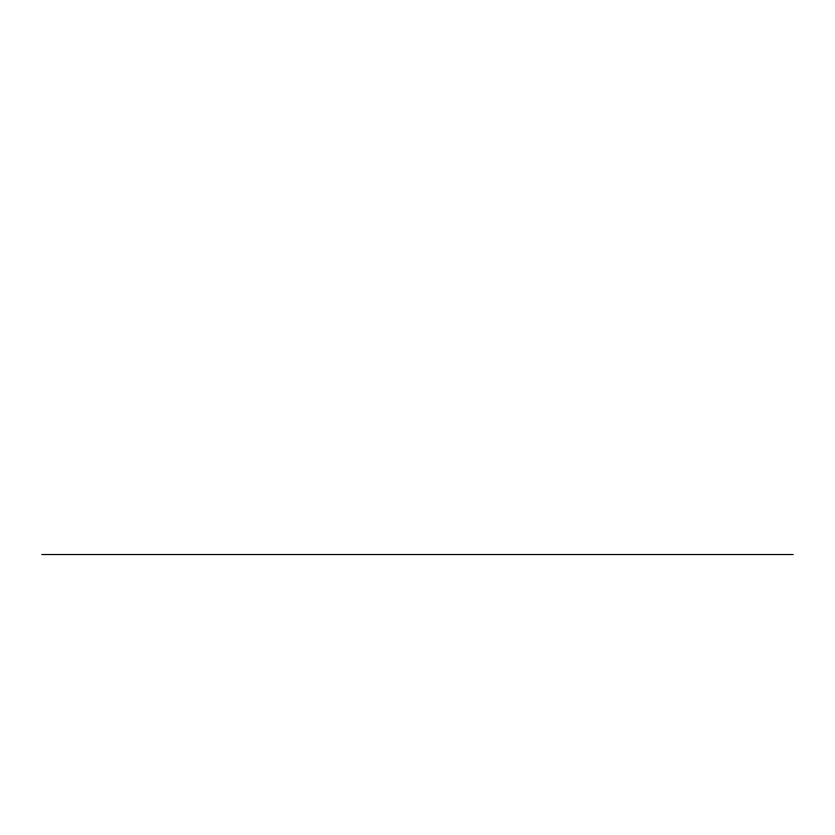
<?xml version="1.0" encoding="UTF-8"?>
<svg xmlns="http://www.w3.org/2000/svg" width="835" height="835" viewBox="0 0 835 835"><rect width="100%" height="100%" fill="white"/><g stroke="black" fill="none" stroke-linecap="round" stroke-linejoin="round"><path stroke-width="1.25" d="M41.75 554.523L793.25 554.523"/></g></svg>
